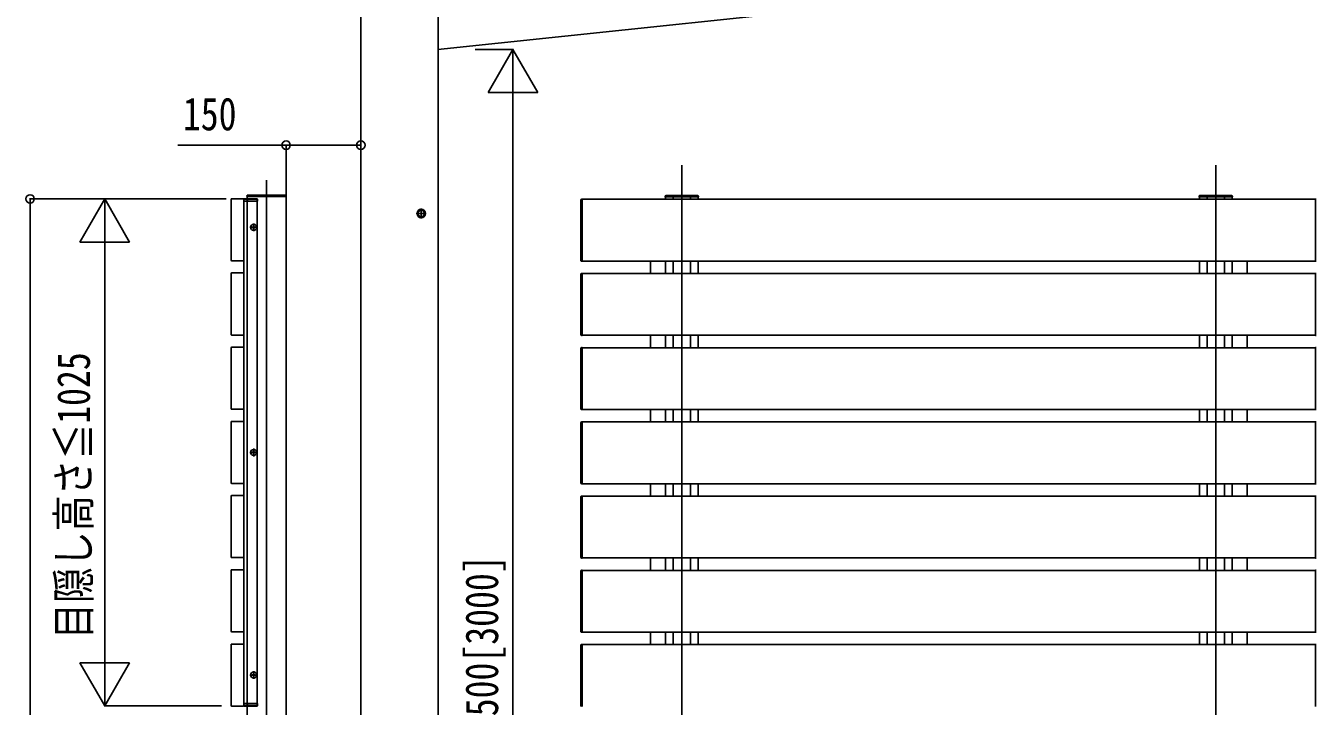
# Model space of a CAD drawing. Units: millimetres, scale not verified. Extents: x -8410 to 8410, y -5940 to 5940.
# Drawn here: x 4191 to 6781, y 2328 to 3694 of the extents above; entities that cross this region are included whole.
import ezdxf
from ezdxf.enums import TextEntityAlignment as Align

# ---------------------------------------------------------------- set-up
doc = ezdxf.new("R2010")
doc.units = ezdxf.units.MM
doc.header["$LTSCALE"] = 30
for name, color, linetype in [('0-2_YKK_12', 2, 'Continuous'), ('0-3_YKK_13', 4, 'Continuous'), ('0-4_YKK_A1', 4, 'Continuous'), ('0-5_YKK_D', 6, 'Continuous')]:
    doc.layers.add(name, color=color, linetype=linetype)
doc.styles.add('ＭＳ ゴシック', font='')
doc.styles.get('ＭＳ ゴシック').set_extended_font_data('MS Gothic')

msp = doc.modelspace()

# ---------------------------------------------------------------- linework, layer by layer
at = {"layer": '0-2_YKK_12'}
for p, q in [((5507.61, 3414.38), (5507.61, 393.3)), ((6579.61, 3414.38), (6579.61, 400.27)), ((4674.11, 3384.06), (4674.11, 386.72))]:
    msp.add_line(p, q, dxfattribs=at)
at = {"layer": '0-3_YKK_13'}
for p, q in [((4628.11, 3345.8), (4628.11, 3341.81)), ((4628.41, 3345.8), (4628.41, 3345.81)), ((4628.41, 3345.8), (4634.85, 3345.8)), ((4628.41, 3341.81), (4628.41, 3345.8)), ((4634.15, 3346.81), (4629.11, 3346.81)), ((4634.85, 3345.8), (4634.81, 3341.81)), ((4635.41, 3341.81), (4635.45, 3345.8)), ((4654.65, 3346.81), (4635.45, 3346.81)), ((4635.45, 3345.8), (4655.35, 3345.8)), ((4635.7, 3354.01), (4636.2, 3354.01)), ((4636.11, 3351.51), (4712.11, 3351.51)), ((4636.2, 3354.01), (4712.02, 3354.01)), ((4655.61, 3341.81), (4655.65, 3345.8)), ((4712.02, 3354.01), (4712.52, 3354.01)), ((4713.61, 3351.51), (4712.11, 3351.51)), ((4713.51, 3353.07), (4713.61, 3351.51)), ((5475.2, 3353.17), (5475.7, 3353.17)), ((5475.61, 3350.67), (5539.61, 3350.67)), ((5475.7, 3353.17), (5539.52, 3353.17)), ((5539.52, 3353.17), (5540.02, 3353.17)), ((5541.11, 3350.67), (5539.61, 3350.67)), ((5541.01, 3352.23), (5541.11, 3350.67)), ((6547.2, 3353.17), (6547.7, 3353.17)), ((6547.61, 3350.67), (6611.61, 3350.67)), ((6547.7, 3353.17), (6611.52, 3353.17)), ((6611.52, 3353.17), (6612.02, 3353.17)), ((6613.11, 3350.67), (6611.61, 3350.67)), ((6613.01, 3352.23), (6613.11, 3350.67)), ((4628.11, 3341.81), (4628.41, 3341.81)), ((4634.81, 3341.81), (4628.41, 3341.81)), ((4635.11, 3341.81), (4635.41, 3341.81)), ((4655.31, 3341.81), (4655.61, 3341.81)), ((4648.11, 3281.61), (4648.11, 3297.41)), ((4640.21, 3289.51), (4656.01, 3289.51)), ((4649.61, 3289.01), (4650.61, 3289.01)), ((4640.21, 2837.51), (4656.01, 2837.51)), ((4648.11, 2829.61), (4648.11, 2845.41)), ((4649.61, 2837.01), (4650.61, 2837.01)), ((4640.21, 2390.51), (4656.01, 2390.51)), ((4648.11, 2382.61), (4648.11, 2398.41)), ((4649.61, 2390.01), (4650.61, 2390.01)), ((4628.11, 2333.21), (4628.41, 2333.21)), ((4628.11, 2329.21), (4628.11, 2333.21)), ((4634.81, 2333.21), (4628.41, 2333.21)), ((4628.41, 2333.21), (4628.41, 2329.22)), ((4634.84, 2329.22), (4634.81, 2333.21)), ((4635.11, 2333.21), (4635.41, 2333.21)), ((4635.41, 2333.21), (4635.44, 2329.22)), ((4655.31, 2333.21), (4655.61, 2333.21)), ((4655.61, 2333.21), (4655.64, 2329.22)), ((4628.41, 2329.22), (4628.41, 2329.21)), ((4628.41, 2329.22), (4634.84, 2329.22)), ((4634.15, 2328.21), (4629.11, 2328.21)), ((4635.44, 2329.22), (4655.34, 2329.22)), ((4654.65, 2328.21), (4635.44, 2328.21))]:
    msp.add_line(p, q, dxfattribs=at)
for points in [[(4628.41, 3345.81), (4628.11, 3345.81), (4628.11, 3345.8)], [(4635.45, 3345.8), (4635.45, 3346.81), (4634.15, 3346.81)], [(4636.11, 3351.51), (4634.61, 3351.51), (4634.71, 3353.07)], [(4634.81, 3341.81), (4635.11, 3341.81), (4635.15, 3345.8)], [(4655.35, 3345.8), (4655.31, 3341.81), (4635.41, 3341.81)], [(5475.61, 3350.67), (5474.11, 3350.67), (5474.21, 3352.23)], [(6547.61, 3350.67), (6546.11, 3350.67), (6546.21, 3352.23)], [(4648.61, 3291.01), (4648.61, 3292.01), (4647.61, 3292.01), (4647.61, 3291.01)], [(4646.61, 3290.01), (4645.61, 3290.01), (4645.61, 3289.01), (4646.61, 3289.01)], [(4647.61, 3288.01), (4647.61, 3287.01), (4648.61, 3287.01), (4648.61, 3288.01)], [(4650.61, 3289.01), (4650.61, 3290.01), (4649.61, 3290.01)], [(4646.61, 2838.01), (4645.61, 2838.01), (4645.61, 2837.01), (4646.61, 2837.01)], [(4648.61, 2839.01), (4648.61, 2840.01), (4647.61, 2840.01), (4647.61, 2839.01)], [(4647.61, 2836.01), (4647.61, 2835.01), (4648.61, 2835.01), (4648.61, 2836.01)], [(4650.61, 2837.01), (4650.61, 2838.01), (4649.61, 2838.01)], [(4646.61, 2391.01), (4645.61, 2391.01), (4645.61, 2390.01), (4646.61, 2390.01)], [(4648.61, 2392.01), (4648.61, 2393.01), (4647.61, 2393.01), (4647.61, 2392.01)], [(4647.61, 2389.01), (4647.61, 2388.01), (4648.61, 2388.01), (4648.61, 2389.01)], [(4650.61, 2390.01), (4650.61, 2391.01), (4649.61, 2391.01)], [(4634.81, 2333.21), (4635.11, 2333.21), (4635.14, 2329.22)], [(4655.34, 2329.22), (4655.31, 2333.21), (4635.41, 2333.21)], [(4628.41, 2329.21), (4628.11, 2329.21), (4628.11, 2329.21)], [(4635.44, 2329.22), (4635.44, 2328.21), (4634.15, 2328.21)]]:
    msp.add_lwpolyline(points, dxfattribs=at)
for centre in [(4648.11, 3289.51), (4648.11, 2837.51), (4648.11, 2390.51)]:
    msp.add_circle(centre, 5.9, dxfattribs=at)
for centre, radius, start, end in [((4629.11, 3345.81), 1, 90, 180), ((4628.34, 3354.39), 8.6, 268.50021, 270.49983), ((4634.15, 3345.81), 1, 359.5, 90), ((4635.7, 3353.01), 1, 90, 176.5), ((4635, 3354.39), 8.6, 269.0002, 270.9998), ((4654.65, 3345.81), 1, 359.5, 90), ((4655.5, 3354.39), 8.6, 269.0002, 270.9998), ((4712.52, 3353.01), 1, 3.5, 90), ((5475.2, 3352.17), 1, 90, 176.5), ((5540.02, 3352.17), 1, 3.5, 90), ((6547.2, 3352.17), 1, 90, 176.5), ((6612.02, 3352.17), 1, 3.5, 90), ((4646.61, 3291.01), 1, 270, 0), ((4649.61, 3291.01), 1, 180, 270), ((4646.61, 3288.01), 1, 0, 90), ((4649.61, 3288.01), 1, 90, 180), ((4646.61, 2839.01), 1, 270, 0), ((4646.61, 2836.01), 1, 0, 90), ((4649.61, 2839.01), 1, 180, 270), ((4649.61, 2836.01), 1, 90, 180), ((4646.61, 2392.01), 1, 270, 0), ((4646.61, 2389.01), 1, 0, 90), ((4649.61, 2392.01), 1, 180, 270), ((4649.61, 2389.01), 1, 90, 180), ((4628.34, 2320.62), 8.6, 89.50014, 91.49976), ((4629.11, 2329.21), 1, 179.99997, 269.99997), ((4634.15, 2329.21), 1, 269.99997, 0.49997), ((4634.99, 2320.62), 8.6, 89.00018, 90.99977), ((4654.65, 2329.21), 1, 269.99997, 0.49997), ((4655.49, 2320.62), 8.6, 89.00018, 90.99977)]:
    msp.add_arc(centre, radius, start, end, dxfattribs=at)
for centre, major_axis, ratio, start_param, end_param in [((4629.11, 3345.81), (0, -1), 0.7, 3.1415927, 4.712389), ((4634.15, 3345.81), (0, -1), 0.7, 1.5620697, 3.1415927), ((4635.45, 3345.81), (0.3, 0.009), 0.029046, 3.1404933, 4.7112135), ((4654.65, 3345.81), (0, -1), 0.7, 1.5620697, 3.1415927), ((4629.11, 2329.21), (0, 1), 0.7, 1.5707963, 3.1415927), ((4634.15, 2329.21), (0, 1), 0.7, 3.1415927, 4.7211156), ((4635.45, 2329.21), (0.3, -0.009), 0.029046, 1.5719718, 3.142692), ((4654.65, 2329.21), (0, 1), 0.7, 3.1415927, 4.7211156)]:
    msp.add_ellipse(centre, major_axis=major_axis, ratio=ratio, start_param=start_param, end_param=end_param, dxfattribs=at)
at = {"layer": '0-4_YKK_A1'}
for p, q in [((6945.95, 3849.37), (5018.11, 3646.75)), ((4863.11, 1146.38), (4863.11, 3761.56)), ((4602.81, 3345.51), (4602.81, 3223.51)), ((4627.11, 3346.81), (4604.11, 3346.81)), ((4628.11, 2328.51), (4628.11, 3345.81)), ((4628.41, 3223.51), (4628.41, 3345.51)), ((4635.11, 3351.51), (4713.11, 3351.51)), ((4635.11, 3346.81), (4635.11, 3351.51)), ((4713.11, 596.51), (4713.11, 3351.51)), ((5305.11, 3344.88), (5305.11, 3344.58)), ((5305.11, 3344.58), (5305.11, 3222.76)), ((5307.61, 3345.67), (6779.61, 3345.67)), ((5307.61, 3221.67), (5307.61, 3345.67)), ((5307.61, 3222.67), (5307.61, 3344.67)), ((5474.61, 3350.59), (5474.61, 3345.59)), ((5490.11, 3350.67), (5490.11, 3345.67)), ((5525.11, 3350.67), (5525.11, 3345.67)), ((5540.61, 3350.59), (5540.61, 3345.59)), ((6546.61, 3350.67), (6546.61, 3345.67)), ((6562.11, 3350.67), (6562.11, 3345.67)), ((6597.11, 3350.67), (6597.11, 3345.67)), ((6612.61, 3350.67), (6612.61, 3345.67)), ((6779.61, 3221.67), (6779.61, 3345.67)), ((6779.61, 3222.67), (6779.61, 3344.67)), ((4635.11, 2333.18), (4635.11, 3341.81)), ((4655.11, 2333.21), (4655.11, 3341.81)), ((4994.6, 3317.25), (4974.6, 3317.25)), ((4984.6, 3324.76), (4978.1, 3321)), ((4978.1, 3321), (4978.1, 3313.5)), ((4984.6, 3307.25), (4984.6, 3327.25)), ((4991.1, 3321), (4984.6, 3324.76)), ((4628.11, 2559.01), (4628.11, 3298.01)), ((4978.1, 3313.5), (4984.6, 3309.75)), ((4604.11, 3222.21), (4627.11, 3222.21)), ((5305.11, 3222.76), (5305.11, 3222.46)), ((5306.05, 3221.47), (5307.61, 3221.37)), ((5307.61, 3221.37), (5307.61, 3222.67)), ((5307.61, 3221.67), (6779.61, 3221.67)), ((5444.61, 3196.67), (5444.61, 3221.67)), ((5474.61, 3221.67), (5474.61, 3196.67)), ((5490.11, 3221.67), (5490.11, 3196.67)), ((5525.11, 3221.67), (5525.11, 3196.67)), ((5540.61, 3221.67), (5540.61, 3196.67)), ((6546.61, 3221.67), (6546.61, 3196.67)), ((6562.11, 3221.67), (6562.11, 3196.67)), ((6597.11, 3221.67), (6597.11, 3196.67)), ((6612.61, 3221.67), (6612.61, 3196.67)), ((6642.61, 3196.67), (6642.61, 3221.67)), ((6779.61, 3221.37), (6779.61, 3222.67)), ((6781.17, 3221.47), (6779.61, 3221.37)), ((4602.81, 3196.51), (4602.81, 3074.51)), ((4627.11, 3197.81), (4604.11, 3197.81)), ((4628.41, 3074.51), (4628.41, 3196.51)), ((5305.11, 3195.88), (5305.11, 3195.58)), ((5305.11, 3195.58), (5305.11, 3073.76)), ((5307.61, 3196.67), (6779.61, 3196.67)), ((5307.61, 3072.67), (5307.61, 3196.67)), ((5307.61, 3073.67), (5307.61, 3195.67)), ((6779.61, 3072.67), (6779.61, 3196.67)), ((6779.61, 3073.67), (6779.61, 3195.67)), ((4604.11, 3073.21), (4627.11, 3073.21)), ((5305.11, 3073.76), (5305.11, 3073.46)), ((5306.05, 3072.47), (5307.61, 3072.37)), ((5307.61, 3072.37), (5307.61, 3073.67)), ((5307.61, 3072.67), (6779.61, 3072.67)), ((5444.61, 3047.67), (5444.61, 3072.67)), ((5474.61, 3072.67), (5474.61, 3047.67)), ((5490.11, 3072.67), (5490.11, 3047.67)), ((5525.11, 3072.67), (5525.11, 3047.67)), ((5540.61, 3072.67), (5540.61, 3047.67)), ((6546.61, 3072.67), (6546.61, 3047.67)), ((6562.11, 3072.67), (6562.11, 3047.67)), ((6597.11, 3072.67), (6597.11, 3047.67)), ((6612.61, 3072.67), (6612.61, 3047.67)), ((6642.61, 3047.67), (6642.61, 3072.67)), ((6779.61, 3072.37), (6779.61, 3073.67)), ((6781.17, 3072.47), (6779.61, 3072.37)), ((4602.81, 3047.51), (4602.81, 2925.51)), ((4627.11, 3048.81), (4604.11, 3048.81)), ((4628.41, 2925.51), (4628.41, 3047.51)), ((5305.11, 3046.88), (5305.11, 3046.58)), ((5305.11, 3046.58), (5305.11, 2924.76)), ((5307.61, 3047.67), (6779.61, 3047.67)), ((5307.61, 2923.67), (5307.61, 3047.67)), ((5307.61, 2924.67), (5307.61, 3046.67)), ((6779.61, 2923.67), (6779.61, 3047.67)), ((6779.61, 2924.67), (6779.61, 3046.67)), ((4604.11, 2924.21), (4627.11, 2924.21)), ((5305.11, 2924.76), (5305.11, 2924.46)), ((5306.05, 2923.47), (5307.61, 2923.37)), ((5307.61, 2923.37), (5307.61, 2924.67)), ((5307.61, 2923.67), (6779.61, 2923.67)), ((5444.61, 2898.67), (5444.61, 2923.67)), ((5474.61, 2923.67), (5474.61, 2898.67)), ((5490.11, 2923.67), (5490.11, 2898.67)), ((5525.11, 2923.67), (5525.11, 2898.67)), ((5540.61, 2923.67), (5540.61, 2898.67)), ((6546.61, 2923.67), (6546.61, 2898.67)), ((6562.11, 2923.67), (6562.11, 2898.67)), ((6597.11, 2923.67), (6597.11, 2898.67)), ((6612.61, 2923.67), (6612.61, 2898.67)), ((6642.61, 2898.67), (6642.61, 2923.67)), ((6779.61, 2923.37), (6779.61, 2924.67)), ((6781.17, 2923.47), (6779.61, 2923.37)), ((4602.81, 2898.51), (4602.81, 2776.51)), ((4627.11, 2899.81), (4604.11, 2899.81)), ((4628.41, 2776.51), (4628.41, 2898.51)), ((5305.11, 2897.88), (5305.11, 2897.58)), ((5305.11, 2897.58), (5305.11, 2775.76)), ((5307.61, 2898.67), (6779.61, 2898.67)), ((5307.61, 2774.67), (5307.61, 2898.67)), ((5307.61, 2775.67), (5307.61, 2897.67)), ((6779.61, 2774.67), (6779.61, 2898.67)), ((6779.61, 2775.67), (6779.61, 2897.67)), ((4604.11, 2775.21), (4627.11, 2775.21)), ((5305.11, 2775.76), (5305.11, 2775.46)), ((5306.05, 2774.47), (5307.61, 2774.37)), ((5307.61, 2774.37), (5307.61, 2775.67)), ((5307.61, 2774.67), (6779.61, 2774.67)), ((5444.61, 2749.67), (5444.61, 2774.67)), ((5474.61, 2774.67), (5474.61, 2749.67)), ((5490.11, 2774.67), (5490.11, 2749.67)), ((5525.11, 2774.67), (5525.11, 2749.67)), ((5540.61, 2774.67), (5540.61, 2749.67)), ((6546.61, 2774.67), (6546.61, 2749.67)), ((6562.11, 2774.67), (6562.11, 2749.67)), ((6597.11, 2774.67), (6597.11, 2749.67)), ((6612.61, 2774.67), (6612.61, 2749.67)), ((6642.61, 2749.67), (6642.61, 2774.67)), ((6779.61, 2774.37), (6779.61, 2775.67)), ((6781.17, 2774.47), (6779.61, 2774.37)), ((4602.81, 2749.51), (4602.81, 2627.51)), ((4627.11, 2750.81), (4604.11, 2750.81)), ((4628.41, 2627.51), (4628.41, 2749.51)), ((5305.11, 2748.88), (5305.11, 2748.58)), ((5305.11, 2748.58), (5305.11, 2626.76)), ((5307.61, 2749.67), (6779.61, 2749.67)), ((5307.61, 2625.67), (5307.61, 2749.67)), ((5307.61, 2626.67), (5307.61, 2748.67)), ((6779.61, 2625.67), (6779.61, 2749.67)), ((6779.61, 2626.67), (6779.61, 2748.67)), ((4604.11, 2626.21), (4627.11, 2626.21)), ((5305.11, 2626.76), (5305.11, 2626.46)), ((5306.05, 2625.47), (5307.61, 2625.37)), ((5307.61, 2625.37), (5307.61, 2626.67)), ((5307.61, 2625.67), (6779.61, 2625.67)), ((5444.61, 2600.67), (5444.61, 2625.67)), ((5474.61, 2625.67), (5474.61, 2600.67)), ((5490.11, 2625.67), (5490.11, 2600.67)), ((5525.11, 2625.67), (5525.11, 2600.67)), ((5540.61, 2625.67), (5540.61, 2600.67)), ((6546.61, 2625.67), (6546.61, 2600.67)), ((6562.11, 2625.67), (6562.11, 2600.67)), ((6597.11, 2625.67), (6597.11, 2600.67)), ((6612.61, 2625.67), (6612.61, 2600.67)), ((6642.61, 2600.67), (6642.61, 2625.67)), ((6779.61, 2625.37), (6779.61, 2626.67)), ((6781.17, 2625.47), (6779.61, 2625.37)), ((4602.81, 2600.51), (4602.81, 2478.51)), ((4627.11, 2601.81), (4604.11, 2601.81)), ((4628.41, 2478.51), (4628.41, 2600.51)), ((5305.11, 2599.88), (5305.11, 2599.58)), ((5305.11, 2599.58), (5305.11, 2477.76)), ((5307.61, 2600.67), (6779.61, 2600.67)), ((5307.61, 2476.67), (5307.61, 2600.67)), ((5307.61, 2477.67), (5307.61, 2599.67)), ((6779.61, 2476.67), (6779.61, 2600.67)), ((6779.61, 2477.67), (6779.61, 2599.67)), ((4635.11, 2333.18), (4635.11, 2512.14)), ((4604.11, 2477.21), (4627.11, 2477.21)), ((5305.11, 2477.76), (5305.11, 2477.46)), ((5306.05, 2476.47), (5307.61, 2476.37)), ((5307.61, 2476.37), (5307.61, 2477.67)), ((5307.61, 2476.67), (6779.61, 2476.67)), ((5444.61, 2451.67), (5444.61, 2476.67)), ((5474.61, 2476.67), (5474.61, 2451.67)), ((5490.11, 2476.67), (5490.11, 2451.67)), ((5525.11, 2476.67), (5525.11, 2451.67)), ((5540.61, 2476.67), (5540.61, 2451.67)), ((6546.61, 2476.67), (6546.61, 2451.67)), ((6562.11, 2476.67), (6562.11, 2451.67)), ((6597.11, 2476.67), (6597.11, 2451.67)), ((6612.61, 2476.67), (6612.61, 2451.67)), ((6642.61, 2451.67), (6642.61, 2476.67)), ((6779.61, 2476.37), (6779.61, 2477.67)), ((6781.17, 2476.47), (6779.61, 2476.37)), ((4602.81, 2451.51), (4602.81, 2329.51)), ((4627.11, 2452.81), (4604.11, 2452.81)), ((4628.41, 2329.51), (4628.41, 2451.51)), ((5305.11, 2450.88), (5305.11, 2450.58)), ((5305.11, 2450.58), (5305.11, 2328.76)), ((5307.61, 2451.67), (6779.61, 2451.67)), ((5307.61, 2327.67), (5307.61, 2451.67)), ((5307.61, 2328.67), (5307.61, 2450.67)), ((6779.61, 2327.67), (6779.61, 2451.67)), ((6779.61, 2328.67), (6779.61, 2450.67)), ((4604.11, 2328.21), (4627.11, 2328.21)), ((4635.11, 596.51), (4635.11, 2328.21)), ((5305.11, 2328.76), (5305.11, 2328.46)), ((5307.61, 2327.37), (5307.61, 2328.67)), ((6779.61, 2327.37), (6779.61, 2328.67))]:
    msp.add_line(p, q, dxfattribs=at)
for points in [[(5018.61, 1146.3), (5018.61, 3775.8), (4998.61, 3775.8)], [(5307.61, 3344.67), (5307.61, 3345.97), (5306.05, 3345.87)], [(6779.61, 3344.67), (6779.61, 3345.97), (6781.17, 3345.87)], [(4984.6, 3309.75), (4991.1, 3313.5), (4991.1, 3321)], [(5307.61, 3195.67), (5307.61, 3196.97), (5306.05, 3196.87)], [(6779.61, 3195.67), (6779.61, 3196.97), (6781.17, 3196.87)], [(5307.61, 3046.67), (5307.61, 3047.97), (5306.05, 3047.87)], [(6779.61, 3046.67), (6779.61, 3047.97), (6781.17, 3047.87)], [(5307.61, 2897.67), (5307.61, 2898.97), (5306.05, 2898.87)], [(6779.61, 2897.67), (6779.61, 2898.97), (6781.17, 2898.87)], [(5307.61, 2748.67), (5307.61, 2749.97), (5306.05, 2749.87)], [(6779.61, 2748.67), (6779.61, 2749.97), (6781.17, 2749.87)], [(5307.61, 2599.67), (5307.61, 2600.97), (5306.05, 2600.87)], [(6779.61, 2599.67), (6779.61, 2600.97), (6781.17, 2600.87)], [(5307.61, 2450.67), (5307.61, 2451.97), (5306.05, 2451.87)], [(6779.61, 2450.67), (6779.61, 2451.97), (6781.17, 2451.87)]]:
    msp.add_lwpolyline(points, dxfattribs=at)
for radius in [8.5, 7.7, 6.5]:
    msp.add_circle((4984.6, 3317.25), radius, dxfattribs=at)
for centre, radius, start, end in [((4604.11, 3345.51), 1.3, 90, 180), ((4627.11, 3345.51), 1.3, 33.16063, 90), ((4627.11, 3345.51), 1.3, 360, 0.77968), ((5306.11, 3344.88), 1, 93.5, 180), ((4604.11, 3223.51), 1.3, 180, 270), ((4627.11, 3223.51), 1.3, 270, 360), ((5306.11, 3222.46), 1, 180, 266.5), ((4604.11, 3196.51), 1.3, 90, 180), ((4627.11, 3196.51), 1.3, 360, 90), ((5306.11, 3195.88), 1, 93.5, 180), ((4604.11, 3074.51), 1.3, 180, 270), ((4627.11, 3074.51), 1.3, 270, 360), ((5306.11, 3073.46), 1, 180, 266.5), ((4604.11, 3047.51), 1.3, 90, 180), ((4627.11, 3047.51), 1.3, 360, 90), ((5306.11, 3046.88), 1, 93.5, 180), ((4604.11, 2925.51), 1.3, 180, 270), ((4627.11, 2925.51), 1.3, 270, 360), ((5306.11, 2924.46), 1, 180, 266.5), ((4604.11, 2898.51), 1.3, 90, 180), ((4627.11, 2898.51), 1.3, 360, 90), ((5306.11, 2897.88), 1, 93.5, 180), ((4604.11, 2776.51), 1.3, 180, 270), ((4627.11, 2776.51), 1.3, 270, 360), ((5306.11, 2775.46), 1, 180, 266.5), ((4604.11, 2749.51), 1.3, 90, 180), ((4627.11, 2749.51), 1.3, 360, 90), ((5306.11, 2748.88), 1, 93.5, 180), ((4604.11, 2627.51), 1.3, 180, 270), ((4627.11, 2627.51), 1.3, 270, 360), ((5306.11, 2626.46), 1, 180, 266.5), ((4604.11, 2600.51), 1.3, 90, 180), ((4627.11, 2600.51), 1.3, 360, 90), ((5306.11, 2599.88), 1, 93.5, 180), ((4604.11, 2478.51), 1.3, 180, 270), ((4627.11, 2478.51), 1.3, 270, 360), ((5306.11, 2477.46), 1, 180, 266.5), ((4604.11, 2451.51), 1.3, 90, 180), ((4627.11, 2451.51), 1.3, 360, 90), ((5306.11, 2450.88), 1, 93.5, 180), ((4604.11, 2329.51), 1.3, 180, 270), ((4627.11, 2329.51), 1.3, 270, 320.27682), ((4627.11, 2329.51), 1.3, 358.7142, 360), ((5306.11, 2328.46), 1, 180, 266.5)]:
    msp.add_arc(centre, radius, start, end, dxfattribs=at)
at = {"layer": '0-5_YKK_D'}
for p, q in [((5092.47, 3646.75), (5169.61, 3646.75)), ((5168.61, 3646.75), (5118.61, 3560.15)), ((5168.61, 3646.75), (5218.61, 3560.15)), ((5168.61, 3646.75), (5168.61, 3473.55)), ((5118.61, 3560.15), (5218.61, 3560.15)), ((5168.61, 3546.75), (5168.61, 1246.8)), ((4713.11, 3351.92), (4713.11, 3455.41)), ((4592.86, 3346.51), (4198.11, 3346.51)), ((4199.11, 1146.51), (4199.11, 3346.51)), ((4349.11, 3346.51), (4299.11, 3259.9)), ((4552.17, 3346.51), (4348.11, 3346.51)), ((4349.11, 3346.51), (4399.11, 3259.9)), ((4349.11, 3346.51), (4349.11, 3173.3)), ((4299.11, 3259.9), (4399.11, 3259.9)), ((4349.11, 3246.51), (4349.11, 2428.51)), ((4349.11, 2328.51), (4349.11, 2501.71)), ((4349.11, 2328.51), (4299.11, 2415.11)), ((4399.11, 2415.11), (4299.11, 2415.11)), ((4349.11, 2328.51), (4399.11, 2415.11)), ((4583.71, 2328.51), (4348.11, 2328.51))]:
    msp.add_line(p, q, dxfattribs=at)
msp.add_lwpolyline([(4863.11, 3454.41), (4713.11, 3454.41), (4495.91, 3454.41)], dxfattribs=at)
for centre in [(4713.11, 3454.41), (4863.11, 3454.41), (4199.11, 3346.51)]:
    msp.add_circle(centre, 8.5, dxfattribs=at)

# ---------------------------------------------------------------- texts
at = {"layer": '0-5_YKK_D', "style": 'ＭＳ ゴシック', "width": 0.8}
msp.add_text('150', height=65.98, dxfattribs=at).set_placement((4505.91, 3464.41), align=Align.BOTTOM_LEFT)
for s, p in [('目隠し高さ≦1025', (4339.11, 2463.11)), ('テラス屋根H=2500[3000]', (5158.61, 1839.98))]:
    msp.add_text(s, height=65.98, rotation=90, dxfattribs=at).set_placement(p, align=Align.BOTTOM_LEFT)

doc.saveas('drawing.dxf')
